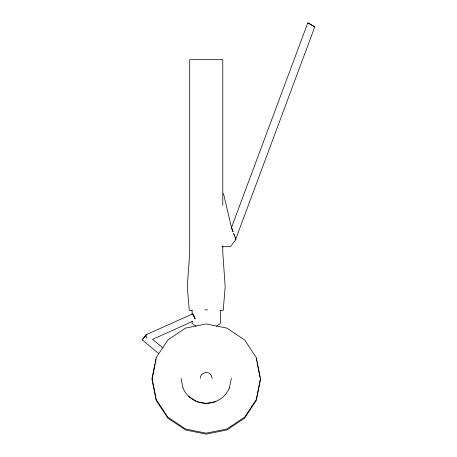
<?xml version="1.0" encoding="UTF-8"?>
<svg xmlns="http://www.w3.org/2000/svg" width="457" height="457" viewBox="0 0 457 457"><rect width="100%" height="100%" fill="white"/><g stroke="black" fill="none" stroke-linecap="round" stroke-linejoin="round"><path stroke-width="0.69" d="M181.058 378.373L182.943 387.97M200.223 378.402C200.115 373.255 206.964 370.444 210.517 374.157L212.271 378.402M231.379 378.367L229.385 387.97M155.094 364.183L152.038 379.527L156.203 400.452L167.81 418.069L185.548 429.963L206.136 434.15L226.94 429.963L244.684 418.069L256.291 400.452L260.45 379.527M155.369 362.789L156.066 359.299M231.271 228.134L307.807 22.85L313.502 26.198M235.538 239.679L314.816 26.814L307.807 22.85M229.385 387.913C220.742 408.444 191.672 408.301 182.943 387.913M158.613 353.501L142.184 339.842L146.566 334.558L145.909 335.249M145.526 335.752L142.184 339.842M216.452 326.241L220.371 323.333L220.371 310.114M192.637 321.322L152.489 339.402L162.989 347.994M215.898 401.646L206.164 403.565L196.619 401.663L188.415 396.162M314.816 26.814L313.936 26.415M221.999 246.809L230.482 246.569L235.955 239.519L235.469 238.217M220.046 310.474L223.222 310.337L225.192 286.768L222.782 252.852L222.782 245.775M204.822 309.897L207.507 309.897M191.991 310.469L189.272 310.337L187.301 286.768L189.712 252.852L189.712 59.69L222.782 59.69L222.782 205.461M196.036 326.241L192.123 323.333L192.123 321.242M146.783 338.249L145.469 334.998L192.78 313.85L195.185 319.015L193.214 314.61L194.019 316.41M223.473 193.482L231.573 227.809L233.036 231.71M233.561 233.076L235.738 239.04L235.246 237.72M231.573 227.809L233.047 231.773M234.024 234.412L234.515 235.738M256.291 358.602L256.845 361.396M257.125 362.789L260.033 377.436M192.123 310.114L192.123 314.987M156.203 357.625L152.038 378.55L156.203 399.475L167.81 417.098L185.548 428.992L206.136 433.173L226.94 428.992L244.684 417.098L256.291 399.475L260.45 378.55L256.291 357.625L244.684 340.008L226.94 328.115L206.136 323.927L185.548 328.115L167.81 340.008L156.203 357.625"/></g></svg>
